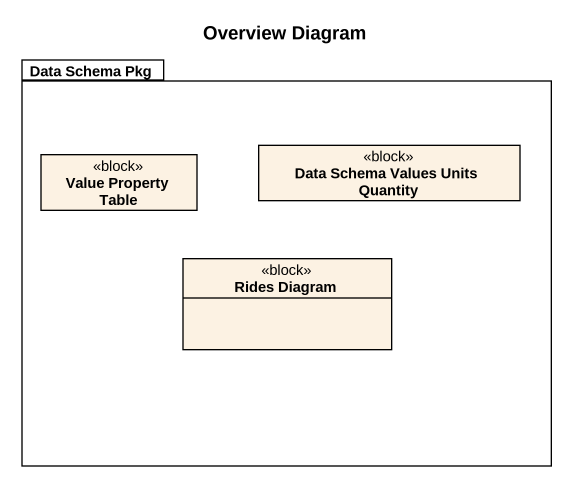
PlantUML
@startuml
title Overview Diagram
hide circle
hide empty members
package "Data Schema Pkg" as Data_Schema_Pkg {
  class "Value Property Table" as Value_Property_Table <<block>>
  class "Data Schema Values Units Quantity" as Data_Schema_Values_Units <<block>>
  class "Rides Diagram" as Rides_Diagram <<block>>
}
@enduml
